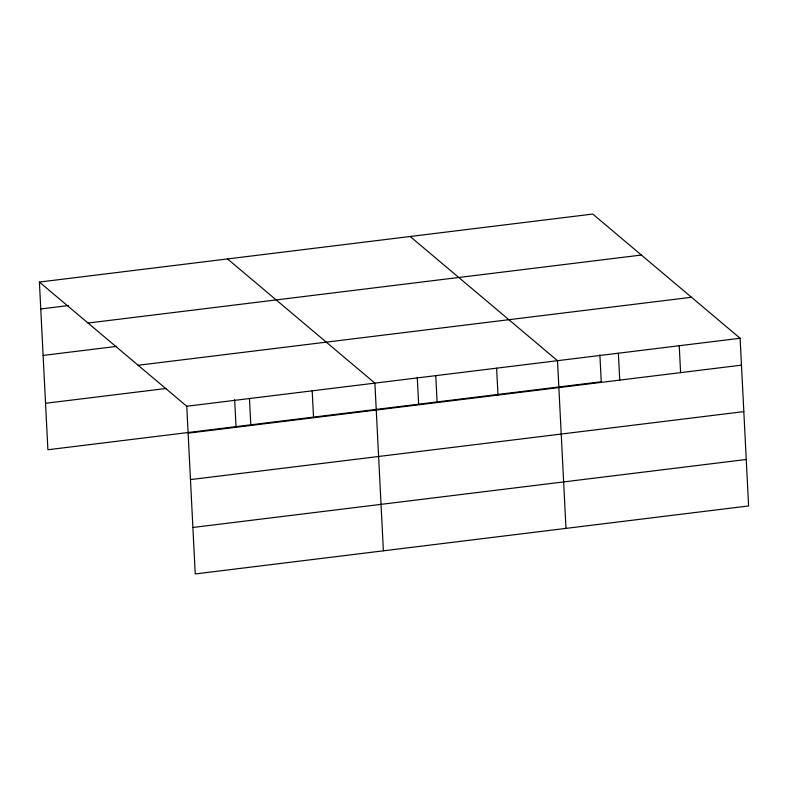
<?xml version="1.0" encoding="UTF-8"?>
<svg xmlns="http://www.w3.org/2000/svg" width="788" height="788" viewBox="0 0 788 788"><rect width="100%" height="100%" fill="white"/><g stroke="black" fill="none" stroke-linecap="round" stroke-linejoin="round"><path stroke-width="1.18" d="M39.4 282.055L592.753 214.06L740.109 338.249L748.6 505.945L195.247 573.94L186.756 406.244L39.4 282.055L47.891 449.751L601.244 381.756L599.885 354.856M40.759 308.965L68.497 305.557M88.029 323.041L641.373 255.046M43.113 355.427L116.683 346.385M138.127 365.268L691.48 297.263M45.537 403.289L166.14 388.474M186.756 406.244L740.109 338.249M188.115 433.154L741.469 365.149M190.469 479.606L743.823 411.612M192.893 527.477L746.246 459.483M410.144 236.498L557.5 360.687L565.991 528.384M227.535 258.937L374.891 383.126L383.392 550.822M679.236 345.725L680.596 372.635M618.363 353.211L619.732 380.111M496.627 368.163L497.996 395.074M435.764 375.649L437.123 402.55M417.276 377.294L418.635 404.195M312.186 390.838L313.545 417.739M249.471 398.541L250.83 425.441M234.666 399.733L236.036 426.633"/></g></svg>
